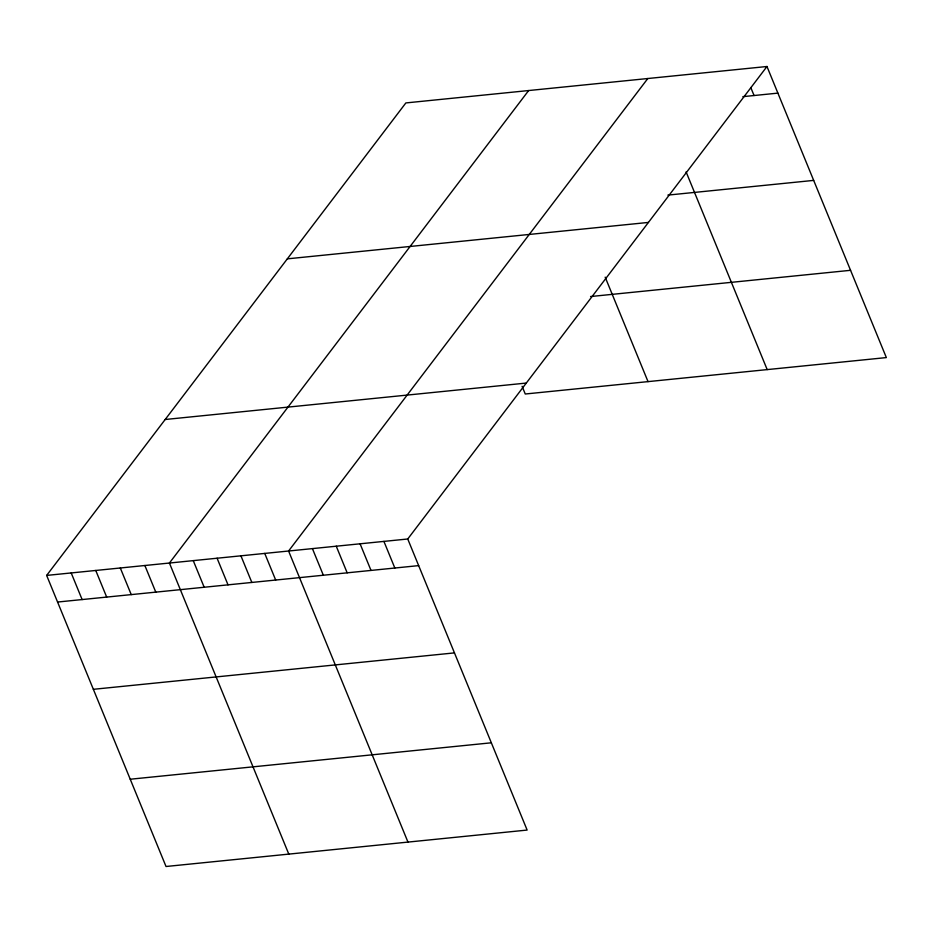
<?xml version="1.0" encoding="UTF-8"?>
<svg xmlns="http://www.w3.org/2000/svg" width="933" height="933" viewBox="0 0 933 933"><rect width="100%" height="100%" fill="white"/><g stroke="black" fill="none" stroke-linecap="round" stroke-linejoin="round"><path stroke-width="1.4" d="M766.973 66.5L407.744 538.994L527.133 830.067L166.027 866.5L46.65 575.416L405.867 102.933L766.973 66.5L886.35 357.584L525.256 394.006L522.095 386.309M528.649 90.548L169.421 563.031L288.798 854.115M647.805 78.524L288.589 551.018L407.966 842.091M742.843 96.659L777.889 93.125M667.876 195.102L813.681 180.396M287.329 258.849L648.423 222.427M590.566 296.542L850.558 270.313M165.188 419.5L526.294 383.066M46.65 575.416L407.744 538.994M57.566 602.042L418.672 565.62M93.358 689.312L454.464 652.89M130.235 779.23L491.341 742.796M750.785 87.539L754.062 95.528M686.093 171.882L767.183 369.596M605.179 277.159L648.027 381.62M383.918 541.397L394.834 568.022M360.08 543.799L371.007 570.425M336.253 546.202L347.169 572.827M312.415 548.616L323.343 575.229M264.75 553.421L275.678 580.046M240.924 555.823L251.84 582.449M217.086 558.226L228.014 584.851M193.259 560.628L204.175 587.254M144.872 565.515L155.788 592.14M120.31 567.987L131.238 594.613M95.761 570.471L106.677 597.085M71.2 572.944L82.127 599.569"/></g></svg>
